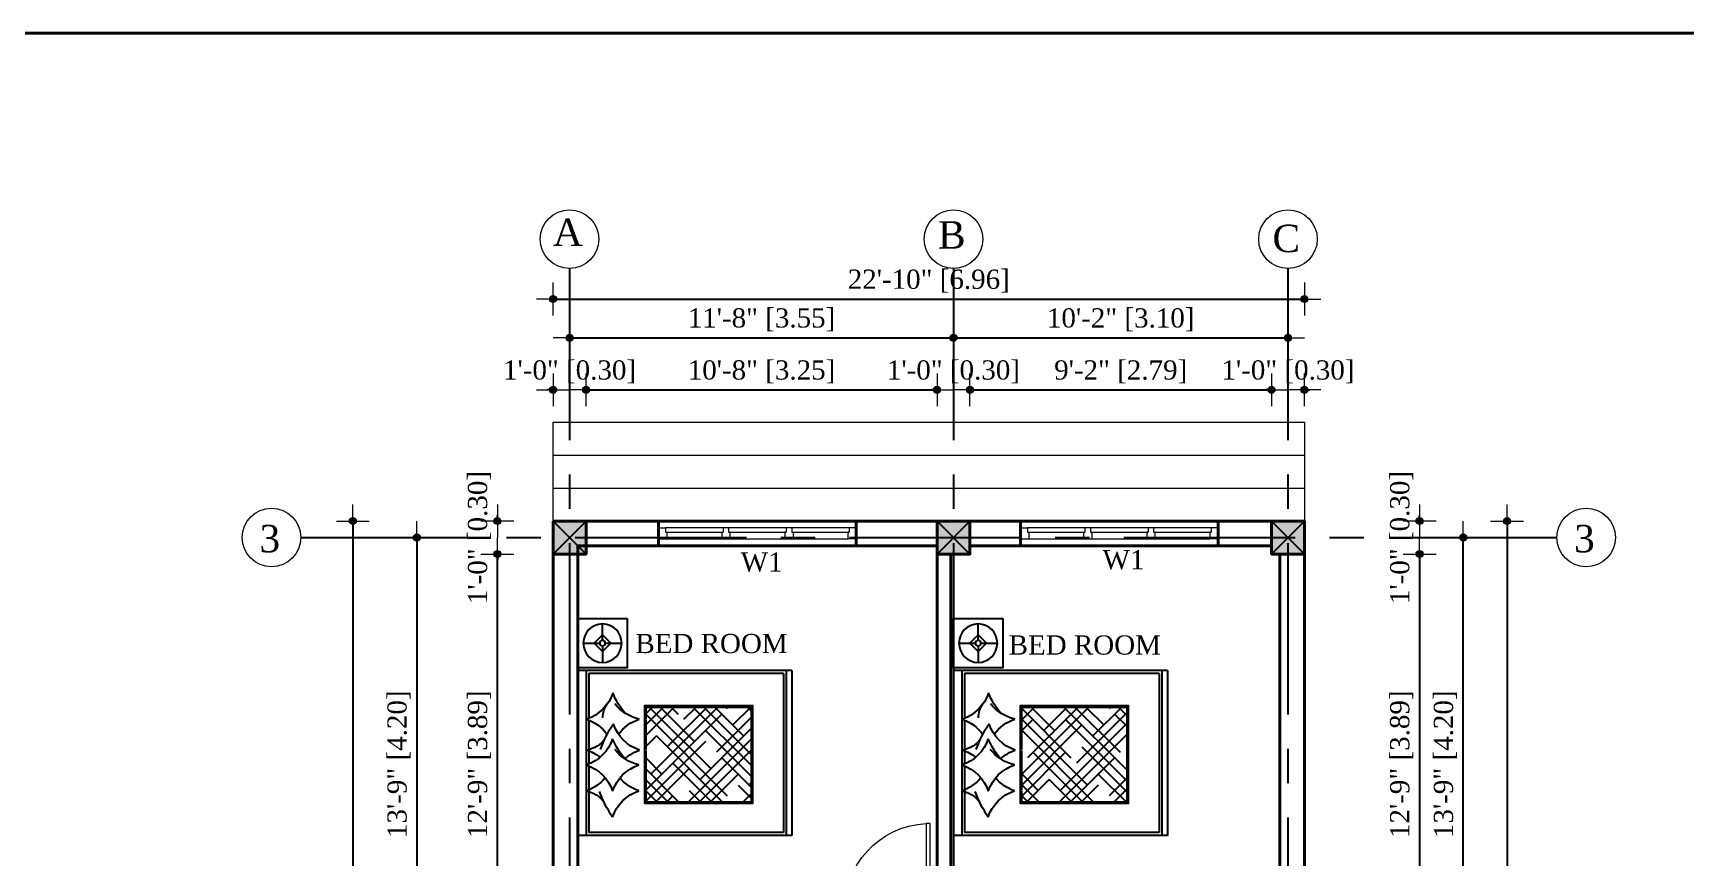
# Model space of a CAD drawing. Header units: feet. Extents: x 4160 to 31260, y -20219 to -1382.
# Drawn here: x 17660 to 18262, y -6828 to -6528 of the extents above; entities that cross this region are included whole.
import ezdxf

# ---------------------------------------------------------------- set-up
doc = ezdxf.new("R2010")
doc.units = ezdxf.units.FT
doc.header["$LTSCALE"] = 50
doc.header["$MEASUREMENT"] = 0
doc.header["$PDMODE"] = 34
doc.linetypes.add('CENTER', pattern=[2, 1.25, -0.25, 0.25, -0.25])
for name, color, linetype in [('CL', 253, 'CENTER'), ('DW', 10, 'Continuous'), ('Furniture', 32, 'Continuous'), ('Text', 7, 'Continuous')]:
    doc.layers.add(name, color=color, linetype=linetype)
for name, color, linetype, lineweight in [('COLUMN', 145, 'Continuous', 40), ('DIMENISON', 152, 'Continuous', 9), ('DIMENSION', 142, 'Continuous', 13), ('DOOR PLAN', 241, 'Continuous', 13), ('HACTH', 8, 'Continuous', 13), ('stair', 140, 'Continuous', 18), ('Text1', 3, 'Continuous', 25), ('wall', 6, 'Continuous', 40), ('WINDOW FRAME PLAN', 102, 'Continuous', 15)]:
    doc.layers.add(name, color=color, linetype=linetype, lineweight=lineweight)
doc.styles.add('7 INCH', font='times.ttf', dxfattribs={"height": 7})
doc.styles.add('arial', font='times.ttf')
doc.styles.add('NAVARAJ', font='times.ttf', dxfattribs={"height": 9})
doc.dimstyles.new('7 INCH', dxfattribs={"dimscale": 0, "dimtxt": 7, "dimasz": 1, "dimexe": 2, "dimexo": 9, "dimgap": 2, "dimtad": 1, "dimdec": 0, "dimzin": 3, "dimdsep": 46, "dimlunit": 4, "dimtxsty": '7 INCH', "dimblk": 'DIM', "dimcen": 3, "dimdle": 3, "dimse1": 1, "dimse2": 1, "dimclrd": 256, "dimclre": 256, "dimclrt": 7, "dimadec": 1, "dimazin": 2, "dimtfac": 1, "dimtdec": 0, "dimtix": 1, "dimtofl": 0, "dimtmove": 2, "dimatfit": 3, "dimldrblk": 'DIM', "dimfxl": 2, "dimfrac": 2, "dimtolj": 2, "dimtzin": 0, "dimarcsym": 0})

# ---------------------------------------------------------------- blocks, each defined once
blk = doc.blocks.new('A$C151D7C43')
at = {"layer": 'HACTH', "ltscale": 0.1}
h = blk.add_hatch(color=256, dxfattribs=at)
h.dxf.hatch_style = 1
h.paths.add_polyline_path([(-12, 6), (-12, -6), (0, -6), (0, 6)])
at = {"layer": 'CL'}
for points in [[(0, 6), (-12, -6)], [(-12, 6), (0, -6)]]:
    blk.add_lwpolyline(points, dxfattribs=at)
at = {"layer": 'COLUMN'}
blk.add_lwpolyline([(-12, 6), (0, 6), (0, -6), (-12, -6)], close=True, dxfattribs=at)
blk = doc.blocks.new('3ls')
at = {"layer": 'DOOR PLAN'}
for p, q in [((-36, -2.5), (-34, -2.5)), ((-34, -2.5), (-33, -3.5)), ((-33.5, -6.5), (-33.5, -5)), ((-33.5, -5), (-33, -5)), ((-33, -5), (-33, -3.5)), ((-2, -2.5), (-3, -3.5)), ((-3, -5), (-3, -3.5)), ((-2.5, -5), (-3, -5)), ((-2.5, -6.5), (-2.5, -5)), ((0, -2.5), (-2, -2.5)), ((-36, -6.5), (-33.5, -6.5)), ((0, -6.5), (-2.5, -6.5))]:
    blk.add_line(p, q, dxfattribs=at)
blk.add_lwpolyline([(-2.5, -6.5), (-2.5, -37.5), (-4, -37.5), (-4, -6.5)], close=True, dxfattribs=at)
blk.add_arc((-2.5, -6.5), 31.04, 177.22978, 267.22978, dxfattribs=at)
blk = doc.blocks.new('DIM')
at = {"layer": 'DIMENSION'}
h = blk.add_hatch(color=256, dxfattribs=at)
h.paths.add_polyline_path([(0, 1.28), (0, 0), (1.28, 0, 0.414214)])
h.paths.add_polyline_path([(1.28, 0), (0, 0), (0, -1.28, 0.414214)])
h.paths.add_polyline_path([(0, 0), (-1.28, 0, 0.414214), (0, -1.28)])
h.paths.add_polyline_path([(0, 1.28, 0.414214), (-1.28, 0), (0, 0)])
for p, q in [((-6, 0), (6, 0)), ((0, 6), (0, -6))]:
    blk.add_line(p, q, dxfattribs=at)
blk.add_circle((0, 0), 1.28, dxfattribs=at)
blk = doc.blocks.new('*D96')
at = {"layer": 'CL', "lineweight": -2, "ltscale": 0.1, "transparency": 16777216}
for p, q in [((17848.17, -6657.93), (17847.17, -6657.93)), ((17862.17, -6657.93), (17863.17, -6657.93))]:
    blk.add_line(p, q, dxfattribs=at)
at = {"layer": 'Defpoints', "color": 0, "ltscale": 0.1, "transparency": 16777216}
for p in [(17861.17, -6657.93), (17849.17, -6705.73), (17861.17, -6705.73)]:
    blk.add_point(p, dxfattribs=at)
at = {"layer": 'CL', "lineweight": -2, "ltscale": 0.1, "transparency": 16777216}
blk.add_blockref('DIM', (17849.17, -6657.93), dxfattribs=at)
at = {"layer": 'CL', "lineweight": -2, "ltscale": 0.1, "transparency": 16777216, "rotation": 180}
blk.add_blockref('DIM', (17861.17, -6657.93), dxfattribs=at)
at = {"layer": 'CL', "color": 7, "ltscale": 0.1, "transparency": 16777216, "insert": (17855.17, -6651.4), "char_height": 7, "attachment_point": 5, "style": '7 INCH'}
blk.add_mtext('\\A2;1\'-0" [0.30]', dxfattribs=at)
blk = doc.blocks.new('*D97')
at = {"layer": 'Defpoints', "color": 0, "ltscale": 0.1, "transparency": 16777216}
for p in [(17989.11, -6657.93), (17861.17, -6705.73), (17989.11, -6705.73)]:
    blk.add_point(p, dxfattribs=at)
at = {"layer": 'DIMENSION', "lineweight": -2, "ltscale": 0.1, "transparency": 16777216}
blk.add_line((17862.17, -6657.93), (17988.11, -6657.93), dxfattribs=at)
at = {"layer": 'DIMENSION', "lineweight": -2, "ltscale": 0.1, "transparency": 16777216, "rotation": 180}
blk.add_blockref('DIM', (17861.17, -6657.93), dxfattribs=at)
at = {"layer": 'DIMENSION', "lineweight": -2, "ltscale": 0.1, "transparency": 16777216}
blk.add_blockref('DIM', (17989.11, -6657.93), dxfattribs=at)
at = {"layer": 'DIMENSION', "color": 7, "ltscale": 0.1, "transparency": 16777216, "insert": (17925.14, -6651.4), "char_height": 7, "attachment_point": 5, "style": '7 INCH'}
blk.add_mtext('\\A2;10\'-8" [3.25]', dxfattribs=at)
blk = doc.blocks.new('*D98')
at = {"layer": 'CL', "lineweight": -2, "ltscale": 0.1, "transparency": 16777216}
for p, q in [((17988.11, -6657.93), (17987.11, -6657.93)), ((18002.11, -6657.93), (18003.11, -6657.93))]:
    blk.add_line(p, q, dxfattribs=at)
at = {"layer": 'Defpoints', "color": 0, "ltscale": 0.1, "transparency": 16777216}
for p in [(18001.11, -6657.93), (17989.11, -6705.73), (18001.11, -6705.73)]:
    blk.add_point(p, dxfattribs=at)
at = {"layer": 'CL', "lineweight": -2, "ltscale": 0.1, "transparency": 16777216}
blk.add_blockref('DIM', (17989.11, -6657.93), dxfattribs=at)
at = {"layer": 'CL', "lineweight": -2, "ltscale": 0.1, "transparency": 16777216, "rotation": 180}
blk.add_blockref('DIM', (18001.11, -6657.93), dxfattribs=at)
at = {"layer": 'CL', "color": 7, "ltscale": 0.1, "transparency": 16777216, "insert": (17995.11, -6651.4), "char_height": 7, "attachment_point": 5, "style": '7 INCH'}
blk.add_mtext('\\A2;1\'-0" [0.30]', dxfattribs=at)
blk = doc.blocks.new('*D99')
at = {"layer": 'Defpoints', "color": 0, "ltscale": 0.1, "transparency": 16777216}
for p in [(18111.05, -6657.93), (18001.11, -6705.73), (18111.05, -6705.73)]:
    blk.add_point(p, dxfattribs=at)
at = {"layer": 'DIMENSION', "lineweight": -2, "ltscale": 0.1, "transparency": 16777216}
blk.add_line((18002.11, -6657.93), (18110.05, -6657.93), dxfattribs=at)
at = {"layer": 'DIMENSION', "lineweight": -2, "ltscale": 0.1, "transparency": 16777216, "rotation": 180}
blk.add_blockref('DIM', (18001.11, -6657.93), dxfattribs=at)
at = {"layer": 'DIMENSION', "lineweight": -2, "ltscale": 0.1, "transparency": 16777216}
blk.add_blockref('DIM', (18111.05, -6657.93), dxfattribs=at)
at = {"layer": 'DIMENSION', "color": 7, "ltscale": 0.1, "transparency": 16777216, "insert": (18056.08, -6651.4), "char_height": 7, "attachment_point": 5, "style": '7 INCH'}
blk.add_mtext('\\A2;9\'-2" [2.79]', dxfattribs=at)
blk = doc.blocks.new('*D100')
at = {"layer": 'CL', "lineweight": -2, "ltscale": 0.1, "transparency": 16777216}
for p, q in [((18110.05, -6657.93), (18109.05, -6657.93)), ((18124.05, -6657.93), (18125.05, -6657.93))]:
    blk.add_line(p, q, dxfattribs=at)
at = {"layer": 'Defpoints', "color": 0, "ltscale": 0.1, "transparency": 16777216}
for p in [(18123.05, -6657.93), (18111.05, -6705.73), (18123.05, -6705.73)]:
    blk.add_point(p, dxfattribs=at)
at = {"layer": 'CL', "lineweight": -2, "ltscale": 0.1, "transparency": 16777216}
blk.add_blockref('DIM', (18111.05, -6657.93), dxfattribs=at)
at = {"layer": 'CL', "lineweight": -2, "ltscale": 0.1, "transparency": 16777216, "rotation": 180}
blk.add_blockref('DIM', (18123.05, -6657.93), dxfattribs=at)
at = {"layer": 'CL', "color": 7, "ltscale": 0.1, "transparency": 16777216, "insert": (18117.05, -6651.4), "char_height": 7, "attachment_point": 5, "style": '7 INCH'}
blk.add_mtext('\\A2;1\'-0" [0.30]', dxfattribs=at)
blk = doc.blocks.new('*D101')
at = {"layer": 'Defpoints', "color": 0, "ltscale": 0.1, "transparency": 16777216}
for p in [(17995.11, -6638.97), (17855.17, -6705.73), (17995.11, -6705.73)]:
    blk.add_point(p, dxfattribs=at)
at = {"layer": 'DIMENSION', "lineweight": -2, "ltscale": 0.1, "transparency": 16777216}
blk.add_line((17856.17, -6638.97), (17994.11, -6638.97), dxfattribs=at)
at = {"layer": 'DIMENSION', "lineweight": -2, "ltscale": 0.1, "transparency": 16777216, "rotation": 180}
blk.add_blockref('DIM', (17855.17, -6638.97), dxfattribs=at)
at = {"layer": 'DIMENSION', "lineweight": -2, "ltscale": 0.1, "transparency": 16777216}
blk.add_blockref('DIM', (17995.11, -6638.97), dxfattribs=at)
at = {"layer": 'DIMENSION', "color": 7, "ltscale": 0.1, "transparency": 16777216, "insert": (17925.14, -6632.44), "char_height": 7, "attachment_point": 5, "style": '7 INCH'}
blk.add_mtext('\\A2;11\'-8" [3.55]', dxfattribs=at)
blk = doc.blocks.new('*D87')
at = {"layer": 'Defpoints', "color": 0, "ltscale": 0.1, "transparency": 16777216}
for p in [(18117.05, -6638.97), (17995.11, -6705.73), (18117.05, -6705.73)]:
    blk.add_point(p, dxfattribs=at)
at = {"layer": 'DIMENSION', "lineweight": -2, "ltscale": 0.1, "transparency": 16777216}
blk.add_line((17996.11, -6638.97), (18116.05, -6638.97), dxfattribs=at)
at = {"layer": 'DIMENSION', "lineweight": -2, "ltscale": 0.1, "transparency": 16777216, "rotation": 180}
blk.add_blockref('DIM', (17995.11, -6638.97), dxfattribs=at)
at = {"layer": 'DIMENSION', "lineweight": -2, "ltscale": 0.1, "transparency": 16777216}
blk.add_blockref('DIM', (18117.05, -6638.97), dxfattribs=at)
at = {"layer": 'DIMENSION', "color": 7, "ltscale": 0.1, "transparency": 16777216, "insert": (18056.08, -6632.44), "char_height": 7, "attachment_point": 5, "style": '7 INCH'}
blk.add_mtext('\\A2;10\'-2" [3.10]', dxfattribs=at)
blk = doc.blocks.new('*D88')
at = {"layer": 'Defpoints', "color": 0, "ltscale": 0.1, "transparency": 16777216}
for p in [(18123.05, -6705.73), (18123.05, -6717.73), (18165.02, -6717.73)]:
    blk.add_point(p, dxfattribs=at)
at = {"layer": 'DIMENSION', "lineweight": -2, "ltscale": 0.1, "transparency": 16777216}
for p, q in [((18165.02, -6704.73), (18165.02, -6703.73)), ((18165.02, -6718.73), (18165.02, -6719.73))]:
    blk.add_line(p, q, dxfattribs=at)
for p, rotation in [((18165.02, -6705.73), 270), ((18165.02, -6717.73), 90)]:
    blk.add_blockref('DIM', p, dxfattribs=dict(at, rotation=rotation))
at = {"layer": 'DIMENSION', "color": 7, "ltscale": 0.1, "transparency": 16777216, "insert": (18158.49, -6711.73), "char_height": 7, "attachment_point": 5, "rotation": 90, "style": '7 INCH'}
blk.add_mtext('\\A2;1\'-0" [0.30]', dxfattribs=at)
blk = doc.blocks.new('*D89')
at = {"layer": 'Defpoints', "color": 0, "ltscale": 0.1, "transparency": 16777216}
for p in [(18123.05, -6717.73), (18123.05, -6870.9), (18165.02, -6870.9)]:
    blk.add_point(p, dxfattribs=at)
at = {"layer": 'DIMENSION', "lineweight": -2, "ltscale": 0.1, "transparency": 16777216}
blk.add_line((18165.02, -6718.73), (18165.02, -6869.9), dxfattribs=at)
for p, rotation in [((18165.02, -6717.73), 90), ((18165.02, -6870.9), 270)]:
    blk.add_blockref('DIM', p, dxfattribs=dict(at, rotation=rotation))
at = {"layer": 'DIMENSION', "color": 7, "ltscale": 0.1, "transparency": 16777216, "insert": (18158.49, -6794.31), "char_height": 7, "attachment_point": 5, "rotation": 90, "style": '7 INCH'}
blk.add_mtext('\\A2;12\'-9" [3.89]', dxfattribs=at)
blk = doc.blocks.new('*D94')
at = {"layer": 'Defpoints', "color": 0, "ltscale": 0.1, "transparency": 16777216}
for p in [(18117.05, -6711.73), (18180.96, -6711.73), (18117.05, -6876.9)]:
    blk.add_point(p, dxfattribs=at)
at = {"layer": 'DIMENSION', "lineweight": -2, "ltscale": 0.1, "transparency": 16777216}
blk.add_line((18180.96, -6875.9), (18180.96, -6712.73), dxfattribs=at)
for p, rotation in [((18180.96, -6711.73), 90), ((18180.96, -6876.9), 270)]:
    blk.add_blockref('DIM', p, dxfattribs=dict(at, rotation=rotation))
at = {"layer": 'DIMENSION', "color": 7, "ltscale": 0.1, "transparency": 16777216, "insert": (18174.43, -6794.31), "char_height": 7, "attachment_point": 5, "rotation": 90, "style": '7 INCH'}
blk.add_mtext('\\A2;13\'-9" [4.20]', dxfattribs=at)
blk = doc.blocks.new('*D95')
at = {"layer": 'Defpoints', "color": 0, "ltscale": 0.1, "transparency": 16777216}
for p in [(18117.05, -6705.73), (18117.05, -7032.9), (18196.9, -7032.9)]:
    blk.add_point(p, dxfattribs=at)
at = {"layer": 'DIMENSION', "lineweight": -2, "ltscale": 0.1, "transparency": 16777216}
blk.add_line((18196.9, -6706.73), (18196.9, -7031.9), dxfattribs=at)
for p, rotation in [((18196.9, -6705.73), 90), ((18196.9, -7032.9), 270)]:
    blk.add_blockref('DIM', p, dxfattribs=dict(at, rotation=rotation))
at = {"layer": 'DIMENSION', "color": 7, "ltscale": 0.1, "transparency": 16777216, "insert": (18190.37, -6869.31), "char_height": 7, "attachment_point": 5, "rotation": 90, "style": '7 INCH'}
blk.add_mtext('\\A2;27\'-3" [8.31]', dxfattribs=at)
blk = doc.blocks.new('*D71')
at = {"layer": 'Defpoints', "color": 0, "ltscale": 0.1, "transparency": 16777216}
for p in [(17828.86, -6717.73), (17849.17, -6717.73), (17849.17, -6870.9)]:
    blk.add_point(p, dxfattribs=at)
at = {"layer": 'DIMENSION', "lineweight": -2, "ltscale": 0.1, "transparency": 16777216}
blk.add_line((17828.86, -6869.9), (17828.86, -6718.73), dxfattribs=at)
for p, rotation in [((17828.86, -6717.73), 90), ((17828.86, -6870.9), 270)]:
    blk.add_blockref('DIM', p, dxfattribs=dict(at, rotation=rotation))
at = {"layer": 'DIMENSION', "color": 7, "ltscale": 0.1, "transparency": 16777216, "insert": (17822.33, -6794.31), "char_height": 7, "attachment_point": 5, "rotation": 90, "style": '7 INCH'}
blk.add_mtext('\\A2;12\'-9" [3.89]', dxfattribs=at)
blk = doc.blocks.new('*D72')
at = {"layer": 'Defpoints', "color": 0, "ltscale": 0.1, "transparency": 16777216}
for p in [(17828.86, -6705.73), (17849.17, -6705.73), (17849.17, -6717.73)]:
    blk.add_point(p, dxfattribs=at)
at = {"layer": 'DIMENSION', "lineweight": -2, "ltscale": 0.1, "transparency": 16777216}
for p, q in [((17828.86, -6704.73), (17828.86, -6703.73)), ((17828.86, -6718.73), (17828.86, -6719.73))]:
    blk.add_line(p, q, dxfattribs=at)
for p, rotation in [((17828.86, -6705.73), 270), ((17828.86, -6717.73), 90)]:
    blk.add_blockref('DIM', p, dxfattribs=dict(at, rotation=rotation))
at = {"layer": 'DIMENSION', "color": 7, "ltscale": 0.1, "transparency": 16777216, "insert": (17822.33, -6711.73), "char_height": 7, "attachment_point": 5, "rotation": 90, "style": '7 INCH'}
blk.add_mtext('\\A2;1\'-0" [0.30]', dxfattribs=at)
blk = doc.blocks.new('*D74')
at = {"layer": 'Defpoints', "color": 0, "ltscale": 0.1, "transparency": 16777216}
for p in [(17855.17, -6711.73), (17799.5, -6876.9), (17855.17, -6876.9)]:
    blk.add_point(p, dxfattribs=at)
at = {"layer": 'DIMENSION', "lineweight": -2, "ltscale": 0.1, "transparency": 16777216}
blk.add_line((17799.5, -6712.73), (17799.5, -6875.9), dxfattribs=at)
for p, rotation in [((17799.5, -6711.73), 90), ((17799.5, -6876.9), 270)]:
    blk.add_blockref('DIM', p, dxfattribs=dict(at, rotation=rotation))
at = {"layer": 'DIMENSION', "color": 7, "ltscale": 0.1, "transparency": 16777216, "insert": (17792.97, -6794.31), "char_height": 7, "attachment_point": 5, "rotation": 90, "style": '7 INCH'}
blk.add_mtext('\\A2;13\'-9" [4.20]', dxfattribs=at)
blk = doc.blocks.new('*D63')
at = {"layer": 'Defpoints', "color": 0, "ltscale": 0.1, "transparency": 16777216}
for p in [(17849.17, -6705.73), (17776.16, -7065.9), (17849.17, -7065.9)]:
    blk.add_point(p, dxfattribs=at)
at = {"layer": 'DIMENSION', "lineweight": -2, "ltscale": 0.1, "transparency": 16777216}
blk.add_line((17776.16, -6706.73), (17776.16, -7064.9), dxfattribs=at)
for p, rotation in [((17776.16, -6705.73), 90), ((17776.16, -7065.9), 270)]:
    blk.add_blockref('DIM', p, dxfattribs=dict(at, rotation=rotation))
at = {"layer": 'DIMENSION', "color": 7, "ltscale": 0.1, "transparency": 16777216, "insert": (17769.63, -6885.81), "char_height": 7, "attachment_point": 5, "rotation": 90, "style": '7 INCH'}
blk.add_mtext('\\A2;30\'-0" [9.15]', dxfattribs=at)
blk = doc.blocks.new('6H')
at = {"layer": 'wall'}
for p, q in [((0, -9), (0, 0)), ((-72, -9), (-72, 0)), ((-72, -9), (-72, 0))]:
    blk.add_line(p, q, dxfattribs=at)
at = {"layer": 'WINDOW FRAME PLAN'}
for p, q in [((-72, -2.5), (-69.5, -2.5)), ((-69.5, -2.5), (-2.5, -2.5)), ((-69.5, -2.5), (-69.5, -4)), ((-69.5, -4), (-69, -4)), ((-48.5, -4), (-69.5, -4)), ((-69, -4), (-69, -6.5)), ((-49, -4), (-49, -6.5)), ((-48.5, -2.5), (-48.5, -4)), ((-46.5, -2.5), (-46.5, -4)), ((-46.5, -4), (-46, -4)), ((-25.5, -4), (-46.5, -4)), ((-46, -4), (-46, -6.5)), ((-26, -4), (-26, -6.5)), ((-25.5, -4), (-26, -4)), ((-25.5, -2.5), (-25.5, -4)), ((-23.5, -2.5), (-23.5, -4)), ((-3, -4), (-23.5, -4)), ((-23, -4), (-23, -6.5)), ((-3, -4), (-3, -6.5)), ((-2.5, -4), (-3, -4)), ((0, -2.5), (-2.5, -2.5)), ((-2.5, -2.5), (-2.5, -4)), ((-72, -6.5), (-69, -6.5)), ((-3, -6.5), (-69, -6.5)), ((0, -6.5), (-3, -6.5))]:
    blk.add_line(p, q, dxfattribs=at)
blk = doc.blocks.new('A$C474A2605')
at = {"layer": 'Furniture'}
h = blk.add_hatch(dxfattribs=at)
h.set_pattern_fill('HOUND,_O', color=140, scale=45, angle=225)
h.set_pattern_definition([(225, (775.496, 1155.05), (-5.9662135, -9.943689), [45, -22.5]), (315, (775.496, 1155.05), (-5.9662135, 9.943689), [45, -22.5])])
h.paths.add_polyline_path([(53.12, 65.75), (14.79, 65.75), (14.79, 31.07), (53.12, 31.07)])
at = {"layer": 'Furniture', "linetype": 'Continuous'}
for p, q in [((69, 92), (66, 89)), ((69, 90), (69, 96)), ((72, 89), (69, 92)), ((68, 89), (62, 89)), ((66, 89), (69, 86)), ((69, 86), (72, 89)), ((69, 88), (69, 82)), ((76, 89), (70, 89)), ((0, 79), (0, 19)), ((0, 79), (78, 79)), ((2, 79), (2, 19)), ((0, 19), (78, 19))]:
    blk.add_line(p, q, dxfattribs=at)
at = {"layer": 'Furniture'}
for p, q in [((75, 79), (75, 19)), ((78, 79), (78, 19))]:
    blk.add_line(p, q, dxfattribs=at)
at = {"layer": 'Furniture', "color": 143}
for p, q in [((3, 78), (3, 20)), ((3, 78), (74, 78)), ((74, 78), (74, 61.6)), ((74, 61.03), (74, 50.17)), ((74, 44.33), (74, 20)), ((3, 20), (74, 20))]:
    blk.add_line(p, q, dxfattribs=at)
at = {"layer": 'Furniture', "color": 160}
blk.add_line((74, 49.84), (74, 44.97), dxfattribs=at)
at = {"layer": 'Furniture'}
blk.add_lwpolyline([(60, 98), (60, 80), (78, 80), (78, 98)], close=True, dxfattribs=at)
at = {"layer": 'Furniture', "color": 21, "linetype": 'Continuous'}
for points in [[(53.62, 61.63), (53.62, 66.25), (14.29, 66.25), (14.29, 30.57), (53.62, 30.57), (53.62, 61.63)], [(53.12, 61.63), (53.12, 65.75), (14.79, 65.75), (14.79, 31.07), (53.12, 31.07), (53.12, 34.94)], [(53.12, 50.55), (53.12, 60.89)], [(53.12, 44.93), (53.12, 49.85)], [(53.12, 35.58), (53.12, 48.4)]]:
    blk.add_lwpolyline(points, dxfattribs=at)
at = {"layer": 'Furniture', "color": 21}
for points in [[(53.12, 61.4), (53.12, 65.75), (14.79, 65.75), (14.79, 31.07), (53.12, 31.07), (53.12, 35.13)], [(53.12, 50.23), (53.12, 61.2)], [(53.12, 44.93), (53.12, 49.53)], [(53.12, 35.28), (53.12, 44.26)]]:
    blk.add_lwpolyline(points, dxfattribs=at)
at = {"layer": 'Furniture', "linetype": 'Continuous'}
for radius in [7, 1]:
    blk.add_circle((69, 89), radius, dxfattribs=at)
at = {"layer": 'Furniture', "color": 21}
for centre, radius, start, end in [((51.96, 76.84), 15.96, 283.48431, 321.68309), ((41.04, 80.68), 26.11, 318.70406, 337.91234), ((79.66, 75.75), 15.24, 198.70696, 251.29304), ((59.48, 61.57), 9.43, 1.65063, 33.85254), ((50.79, 46.88), 15.24, 35.91705, 71.29304), ((79.66, 46.88), 15.24, 108.70696, 144.29575)]:
    blk.add_arc(centre, radius, start, end, dxfattribs=at)
at = {"layer": 'Furniture', "color": 40}
for centre, radius, start, end in [((50.59, 64.47), 15.24, 288.70696, 341.29304), ((28.21, 35.16), 44.18, 20.06362, 33.57033), ((50.59, 35.61), 15.24, 47.77997, 71.29304), ((76.76, 60.7), 10.88, 217.67511, 258.37139), ((79.46, 35.61), 15.24, 108.70696, 128.90722)]:
    blk.add_arc(centre, radius, start, end, dxfattribs=at)
at = {"layer": 'Furniture', "color": 160}
for centre, radius, start, end in [((52.04, 60.17), 15.96, 283.48431, 321.68309), ((41.12, 64.01), 26.11, 318.70406, 337.91234), ((79.74, 59.08), 15.24, 198.70696, 251.29304), ((50.88, 30.22), 15.24, 18.70696, 71.29304), ((79.74, 30.22), 15.24, 108.70696, 161.29304)]:
    blk.add_arc(centre, radius, start, end, dxfattribs=at)
at = {"layer": 'Furniture', "color": 11}
for centre, radius, start, end in [((50.91, 49.64), 15.24, 288.70696, 320.31035), ((79.78, 49.64), 15.24, 219.47815, 251.29304), ((50.91, 20.77), 15.24, 18.70696, 71.29304), ((28.54, 50.09), 44.18, 326.42967, 339.93638), ((77.09, 24.55), 10.88, 101.62861, 142.32489)]:
    blk.add_arc(centre, radius, start, end, dxfattribs=at)
blk = doc.blocks.new('*D220')
at = {"layer": 'Defpoints', "color": 0, "ltscale": 0.1, "transparency": 16777216}
for p in [(18123.05, -6624.87), (17849.17, -6705.73), (18123.05, -6705.73)]:
    blk.add_point(p, dxfattribs=at)
at = {"layer": 'DIMENSION', "lineweight": -2, "ltscale": 0.1, "transparency": 16777216}
blk.add_line((17850.17, -6624.87), (18122.05, -6624.87), dxfattribs=at)
at = {"layer": 'DIMENSION', "lineweight": -2, "ltscale": 0.1, "transparency": 16777216, "rotation": 180}
blk.add_blockref('DIM', (17849.17, -6624.87), dxfattribs=at)
at = {"layer": 'DIMENSION', "lineweight": -2, "ltscale": 0.1, "transparency": 16777216}
blk.add_blockref('DIM', (18123.05, -6624.87), dxfattribs=at)
at = {"layer": 'DIMENSION', "color": 7, "ltscale": 0.1, "transparency": 16777216, "insert": (17986.11, -6618.35), "char_height": 7, "attachment_point": 5, "style": '7 INCH'}
blk.add_mtext('\\A2;22\'-10" [6.96]', dxfattribs=at)

msp = doc.modelspace()

# ---------------------------------------------------------------- linework, layer by layer
at = {"layer": 'CL'}
for p, q in [((17855.17, -6613.74), (17855.17, -7142.47)), ((17995.11, -6613.74), (17995.11, -7142.47)), ((18117.05, -6613.74), (18117.05, -7142.47)), ((17757.18, -6711.73), (18215.04, -6711.73))]:
    msp.add_line(p, q, dxfattribs=at)
at = {"layer": 'DIMENISON'}
for centre in [(17855.17, -6603.06), (17995.11, -6603.06), (18117.05, -6603.06), (17746.5, -6711.73), (18225.72, -6711.73)]:
    msp.add_circle(centre, 10.68, dxfattribs=at)
at = {"layer": 'stair', "ltscale": 0.1}
for p, q in [((17849.17, -6705.73), (17849.17, -6669.73)), ((17849.17, -6669.73), (18055.98, -6669.73)), ((18055.98, -6669.73), (18123.05, -6669.73)), ((18123.05, -6669.73), (18123.05, -6705.73)), ((17849.17, -6681.73), (18055.98, -6681.73)), ((18055.98, -6681.73), (18123.05, -6681.73)), ((17849.17, -6693.73), (18055.98, -6693.73)), ((18055.98, -6693.73), (18123.05, -6693.73))]:
    msp.add_line(p, q, dxfattribs=at)
at = {"layer": 'wall'}
for p, q in [((17849.17, -7032.9), (17849.17, -6705.73)), ((17989.11, -6705.73), (17849.17, -6705.73)), ((18123.05, -6705.73), (18123.05, -6870.9)), ((17858.17, -6845.9), (17858.17, -6714.73)), ((17989.11, -6714.73), (17858.17, -6714.73)), ((17989.11, -6870.9), (17989.11, -6717.73)), ((17994.11, -6870.9), (17994.11, -6717.73)), ((18111.05, -6714.73), (18001.11, -6714.73)), ((18114.05, -6717.73), (18114.05, -6870.9))]:
    msp.add_line(p, q, dxfattribs=at)
at = {"layer": 'wall', "ltscale": 0.1}
for p, q in [((17989.11, -6705.73), (17989.11, -6714.73)), ((18001.11, -6705.73), (18111.05, -6705.73)), ((18111.05, -6705.73), (18111.05, -6714.73))]:
    msp.add_line(p, q, dxfattribs=at)
msp.add_lwpolyline([(17057.05, -6527.97), (19633.22, -6527.97), (19633.22, -8677.08), (17057.05, -8677.08)], close=True, dxfattribs=at)

# ---------------------------------------------------------------- block references
at = {"layer": 'DIMENSION', "ltscale": 2, "xscale": -1}
for p in [(17887.64, -6705.73), (18019.55, -6705.73)]:
    msp.add_blockref('6H', p, dxfattribs=at)
at = {"layer": 'DW', "linetype": 'Continuous', "ltscale": 5, "xscale": -1}
for p in [(17936.17, -6839.21), (18073.11, -6839.21)]:
    msp.add_blockref('A$C474A2605', p, dxfattribs=at)
at = {"layer": 'wall', "ltscale": 0.1}
for p in [(17861.17, -6711.73), (18001.11, -6711.73), (18123.05, -6711.73)]:
    msp.add_blockref('A$C151D7C43', p, dxfattribs=at)
at = {"layer": 'wall', "ltscale": 2, "xscale": -1, "rotation": 180}
msp.add_blockref('3ls', (17989.11, -6853.4), dxfattribs=at)

# ---------------------------------------------------------------- texts
at = {"layer": 'Text', "ltscale": 2, "style": '7 INCH'}
for p in [(17917.55, -6724.14), (18049.47, -6723.3)]:
    msp.add_text('W1', height=7, dxfattribs=at).set_placement(p)
at = {"layer": 'Text', "style": 'NAVARAJ'}
for p in [(17879.15, -6753.83), (18015.23, -6754.37)]:
    msp.add_text('BED ROOM', height=7, dxfattribs=at).set_placement(p)
at = {"layer": 'Text1', "lineweight": 30, "char_height": 10, "width": 17.5966, "attachment_point": 2, "style": 'arial'}
for s, insert in [('A', (17854.55, -6595.52)), ('B', (17994.5, -6596.49)), ('C', (18116.44, -6597.76)), ('3', (17745.89, -6707.12)), ('3', (18225.11, -6707.12))]:
    msp.add_mtext(s, dxfattribs=dict(at, insert=insert))

# ---------------------------------------------------------------- dimensions: what is measured, and where the dimension line sits
at = {"layer": 'CL', "ltscale": 0.1}
for base, p1, p2, picture, middle in [((17861.17, -6657.93), (17849.17, -6705.73), (17861.17, -6705.73), '*D96', (17855.17, -6651.4)), ((18001.11, -6657.93), (17989.11, -6705.73), (18001.11, -6705.73), '*D98', (17995.11, -6651.4)), ((18123.05, -6657.93), (18111.05, -6705.73), (18123.05, -6705.73), '*D100', (18117.05, -6651.4))]:
    dim = msp.add_linear_dim(base=base, p1=p1, p2=p2, dimstyle='7 INCH', override={"dimscale": 1}, dxfattribs=at)
    dim.commit()
    dim.dimension.update_dxf_attribs({"geometry": picture, "text_midpoint": middle})
at = {"layer": 'DIMENSION', "ltscale": 0.1}
for base, p1, p2, picture, middle in [((18123.05, -6624.87), (17849.17, -6705.73), (18123.05, -6705.73), '*D220', (17986.11, -6618.35)), ((17995.11, -6638.97), (17855.17, -6705.73), (17995.11, -6705.73), '*D101', (17925.14, -6632.44)), ((18117.05, -6638.97), (17995.11, -6705.73), (18117.05, -6705.73), '*D87', (18056.08, -6632.44)), ((17989.11, -6657.93), (17861.17, -6705.73), (17989.11, -6705.73), '*D97', (17925.14, -6651.4)), ((18111.05, -6657.93), (18001.11, -6705.73), (18111.05, -6705.73), '*D99', (18056.08, -6651.4))]:
    dim = msp.add_linear_dim(base=base, p1=p1, p2=p2, dimstyle='7 INCH', override={"dimscale": 1}, dxfattribs=at)
    dim.commit()
    dim.dimension.update_dxf_attribs({"geometry": picture, "text_midpoint": middle})
for base, p1, p2, picture, middle in [((17828.86, -6705.73), (17849.17, -6717.73), (17849.17, -6705.73), '*D72', (17822.33, -6711.73)), ((18165.02, -6717.73), (18123.05, -6705.73), (18123.05, -6717.73), '*D88', (18158.49, -6711.73)), ((17776.16, -7065.9), (17849.17, -6705.73), (17849.17, -7065.9), '*D63', (17769.63, -6885.81)), ((18196.9, -7032.9), (18117.05, -6705.73), (18117.05, -7032.9), '*D95', (18190.37, -6869.31)), ((17799.5, -6876.9), (17855.17, -6711.73), (17855.17, -6876.9), '*D74', (17792.97, -6794.31)), ((18180.96, -6711.73), (18117.05, -6876.9), (18117.05, -6711.73), '*D94', (18174.43, -6794.31)), ((17828.86, -6717.73), (17849.17, -6870.9), (17849.17, -6717.73), '*D71', (17822.33, -6794.31)), ((18165.02, -6870.9), (18123.05, -6717.73), (18123.05, -6870.9), '*D89', (18158.49, -6794.31))]:
    dim = msp.add_linear_dim(base=base, p1=p1, p2=p2, angle=90, dimstyle='7 INCH', override={"dimscale": 1}, dxfattribs=at)
    dim.commit()
    dim.dimension.update_dxf_attribs({"geometry": picture, "text_midpoint": middle})

doc.saveas('drawing.dxf')
